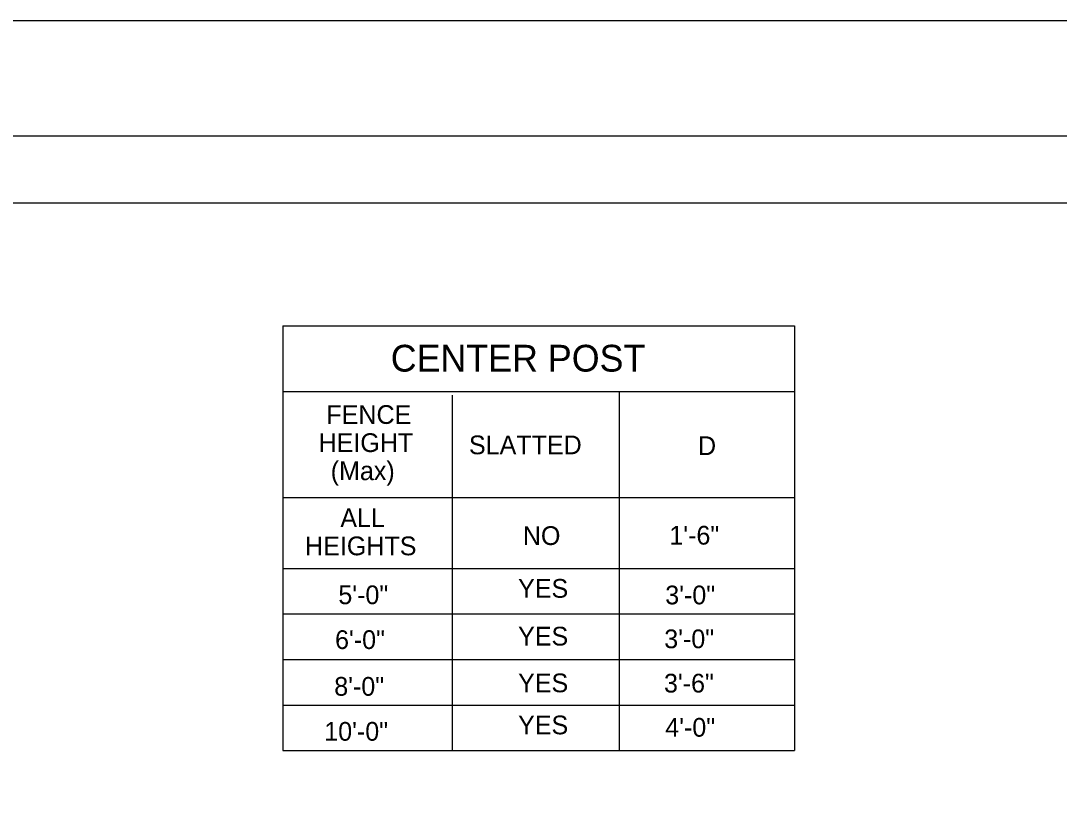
# Model space of a CAD drawing. Extents: x -893 to 867, y -474 to 712.
# Drawn here: x -237 to 150.9, y 415.3 to 712 of the extents above; entities that cross this region are included whole.
import ezdxf

# ---------------------------------------------------------------- set-up
doc = ezdxf.new("R2010")
doc.units = 0
for name, color, linetype in [('border_PLOTTING-ELEMENTS', 7, 'Continuous'), ('border_rw_22x34_Cut_Lines', 7, 'Continuous'), ('border_SHEET', 7, 'Continuous'), ('rd_QTY-TABLE', 7, 'Continuous')]:
    doc.layers.add(name, color=color, linetype=linetype)

msp = doc.modelspace()

# ---------------------------------------------------------------- linework, layer by layer
at = {"layer": 'border_PLOTTING-ELEMENTS'}
for points in [[(-893.45, -474.03), (866.55, -474.03), (866.55, 711.97), (-893.45, 711.97)], [(-863.45, 668.97), (836.55, 668.97), (836.55, -431.03), (-863.45, -431.03)]]:
    msp.add_lwpolyline(points, close=True, dxfattribs=at)
at = {"layer": 'border_rw_22x34_Cut_Lines'}
msp.add_lwpolyline([(-863.45, 668.97), (836.55, 668.97), (836.55, -431.03), (-863.45, -431.03)], close=True, dxfattribs=at)
at = {"layer": 'border_SHEET'}
msp.add_line((-813.45, 643.97), (811.55, 643.97), dxfattribs=at)
at = {"layer": 'rd_QTY-TABLE'}
for p, q in [((-139.13, 598.04), (-139.13, 439.47)), ((-139.13, 598.04), (52.04, 598.04)), ((52.04, 598.04), (52.04, 439.41)), ((-139.13, 573.51), (52.04, 573.51)), ((-75.84, 572.09), (-75.84, 439.41)), ((-13.56, 573.51), (-13.56, 439.47)), ((-138.72, 533.94), (52.04, 533.94)), ((-138.72, 507.41), (52.04, 507.41)), ((-138.72, 490.41), (52.04, 490.41)), ((-138.72, 473.41), (52.04, 473.41)), ((-138.72, 456.41), (52.04, 456.41)), ((-139.13, 439.41), (52.04, 439.41))]:
    msp.add_line(p, q, dxfattribs=at)

# ---------------------------------------------------------------- texts
for s, height, p in [('CENTER POST', 10, (-98.83, 580.94)), ('FENCE', 7, (-122.87, 561.4)), ('HEIGHT', 7, (-125.8, 550.9)), ('SLATTED', 7, (-69.62, 550.07)), ('D', 7, (15.95, 549.77)), ('(Max)', 7, (-121.26, 540.4)), ('ALL', 7, (-117.66, 522.84)), ('NO', 7, (-49.49, 516.18)), ('1\'-6"', 7, (5.24, 516.33)), ('HEIGHTS', 7, (-130.83, 512.34)), ('5\'-0"', 7, (-118.4, 494.07)), ('YES', 7, (-51.27, 496.47)), ('3\'-0"', 7, (3.71, 494.01)), ('YES', 7, (-51.27, 478.63)), ('6\'-0"', 7, (-119.63, 477.33)), ('3\'-0"', 7, (3.33, 477.62)), ('8\'-0"', 7, (-119.94, 459.88)), ('YES', 7, (-51.27, 461.18)), ('3\'-6"', 7, (3.24, 461.08)), ('10\'-0"', 7, (-123.67, 443.08)), ('YES', 7, (-51.27, 445.47)), ('4\'-0"', 7, (3.71, 444.58))]:
    msp.add_text(s, height=height, dxfattribs=at).set_placement(p)

doc.saveas('drawing.dxf')
